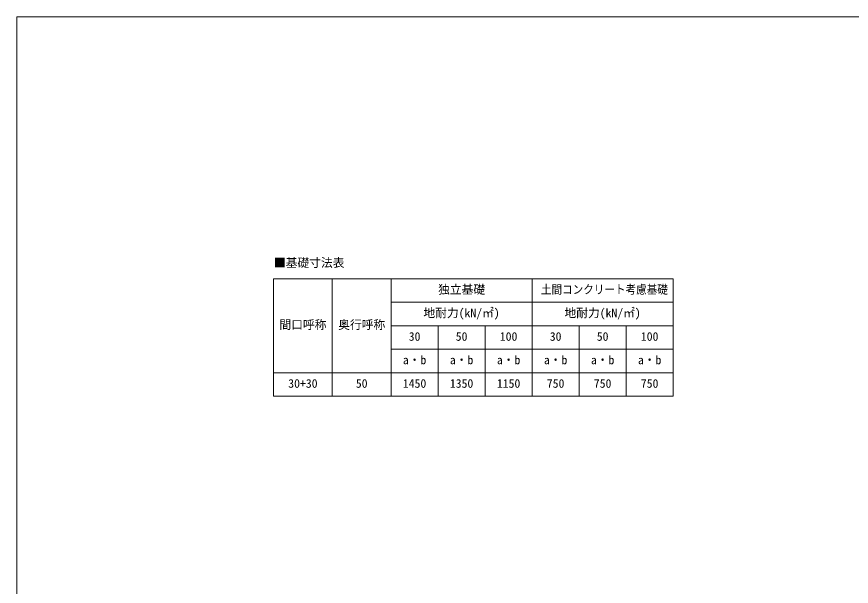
# Model space of a CAD drawing. Units: millimetres at full size, sheet at 1:40; details may follow other scales. Extents: x -11243 to 11243, y -7760 to 7760.
# Drawn here: x -11243 to 119, y 0 to 7760 of the extents above; entities that cross this region are included whole.
import ezdxf
from ezdxf.enums import TextEntityAlignment as Align

# ---------------------------------------------------------------- set-up
doc = ezdxf.new("R2010")
doc.units = ezdxf.units.MM
doc.header["$LTSCALE"] = 40
doc.layers.add('0-E_DET2', color=7, linetype='Continuous', lineweight=18)
doc.layers.add('F-0_240', color=7, linetype='Continuous', lineweight=9)
doc.styles.add('ＭＳ ゴシック', font='')
doc.styles.get('ＭＳ ゴシック').set_extended_font_data('MS Gothic')

msp = doc.modelspace()

# ---------------------------------------------------------------- linework, layer by layer
at = {"layer": '0-E_DET2'}
for p, q in [((-7745.81, 4189.78), (-7745.81, 2589.78)), ((-7745.81, 4189.78), (-2305.81, 4189.78)), ((-6945.81, 4189.78), (-6945.81, 2589.78)), ((-6145.81, 4189.78), (-6145.81, 2589.78)), ((-4225.81, 4189.78), (-4225.81, 2589.78)), ((-2305.81, 4189.78), (-2305.81, 2589.78)), ((-6145.81, 3869.78), (-2305.81, 3869.78)), ((-6145.81, 3549.78), (-2305.81, 3549.78)), ((-5505.81, 3549.78), (-5505.81, 2589.78)), ((-4865.81, 3549.78), (-4865.81, 2589.78)), ((-3585.81, 3549.78), (-3585.81, 2589.78)), ((-2945.81, 3549.78), (-2945.81, 2589.78)), ((-6145.81, 3229.78), (-2305.81, 3229.78)), ((-7745.81, 2909.78), (-2305.81, 2909.78)), ((-7745.81, 2589.78), (-2305.81, 2589.78))]:
    msp.add_line(p, q, dxfattribs=at)
at = {"layer": 'F-0_240', "color": 5}
for q in [(-11242.74, -7760), (10677.26, 7760)]:
    msp.add_line((-11242.74, 7760), q, dxfattribs=at)

# ---------------------------------------------------------------- texts
at = {"layer": '0-E_DET2', "style": 'ＭＳ ゴシック'}
for s, p in [('■基礎寸法表', (-7740.53, 4314.19)), ('独立基礎', (-5505.81, 3949.78)), ('地耐力(kN/㎡)', (-5705.81, 3629.78)), ('地耐力(kN/㎡)', (-3785.81, 3629.78)), ('間口呼称', (-7665.81, 3469.78)), ('奥行呼称', (-6865.81, 3469.78)), ('30', (-5905.81, 3309.78)), ('50', (-5265.81, 3309.78)), ('100', (-4665.81, 3309.78)), ('30', (-3985.81, 3309.78)), ('50', (-3345.81, 3309.78)), ('100', (-2745.81, 3309.78)), ('a・b', (-5985.81, 2989.78)), ('a・b', (-5345.81, 2989.78)), ('a・b', (-4705.81, 2989.78)), ('a・b', (-4065.81, 2989.78)), ('a・b', (-3425.81, 2989.78)), ('a・b', (-2785.81, 2989.78)), ('30+30', (-7545.81, 2669.78)), ('50', (-6625.81, 2669.78)), ('1450', (-5985.81, 2669.78)), ('1350', (-5345.81, 2669.78)), ('1150', (-4705.81, 2669.78)), ('750', (-4025.81, 2669.78)), ('750', (-3385.81, 2669.78)), ('750', (-2745.81, 2669.78))]:
    msp.add_text(s, height=117.3, dxfattribs=at).set_placement(p, align=Align.BOTTOM_LEFT)
at = {"layer": '0-E_DET2', "style": 'ＭＳ ゴシック', "width": 0.9}
msp.add_text('土間コンクリート考慮基礎', height=117.3, dxfattribs=at).set_placement((-4105.81, 3949.78), align=Align.BOTTOM_LEFT)

doc.saveas('drawing.dxf')
